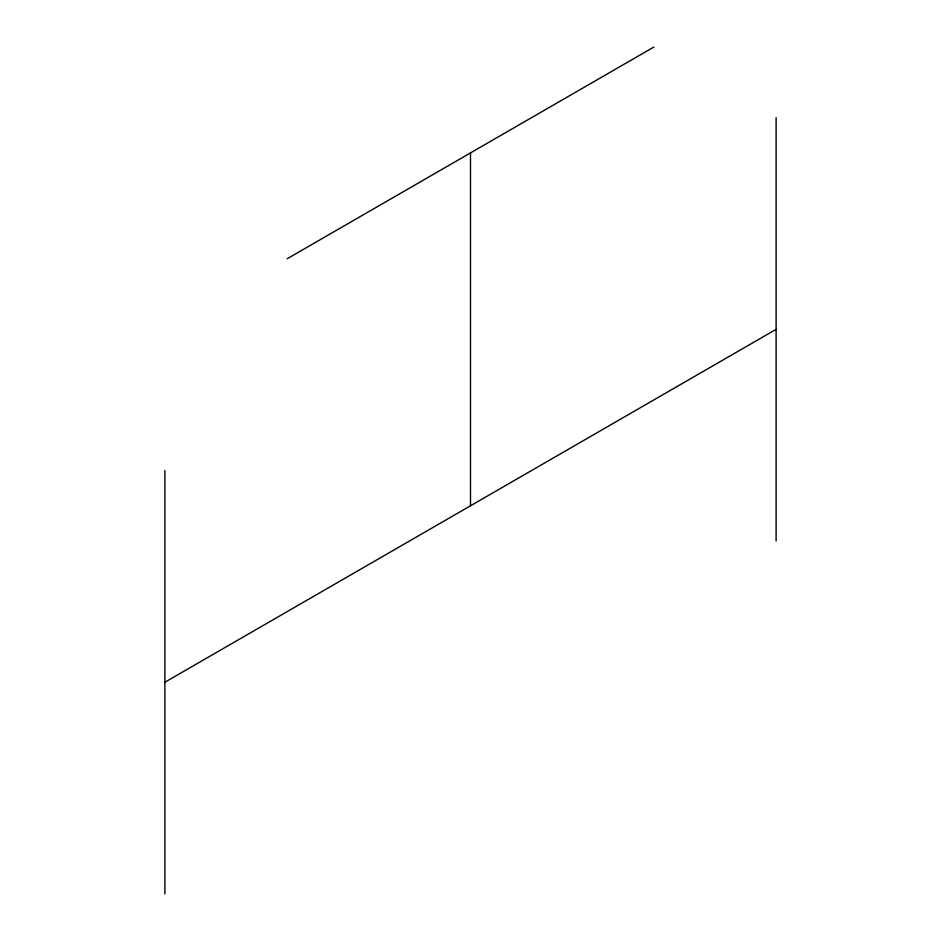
<?xml version="1.0" encoding="UTF-8"?>
<svg xmlns="http://www.w3.org/2000/svg" width="941" height="941" viewBox="0 0 941 941"><rect width="100%" height="100%" fill="white"/><g stroke="black" fill="none" stroke-linecap="round" stroke-linejoin="round"><path stroke-width="1.41" d="M287.146 258.775L653.854 47.05M164.898 682.225L776.102 329.35M776.102 117.625L776.102 541.075M470.5 152.912L470.5 505.788M164.898 470.5L164.898 893.95"/></g></svg>
